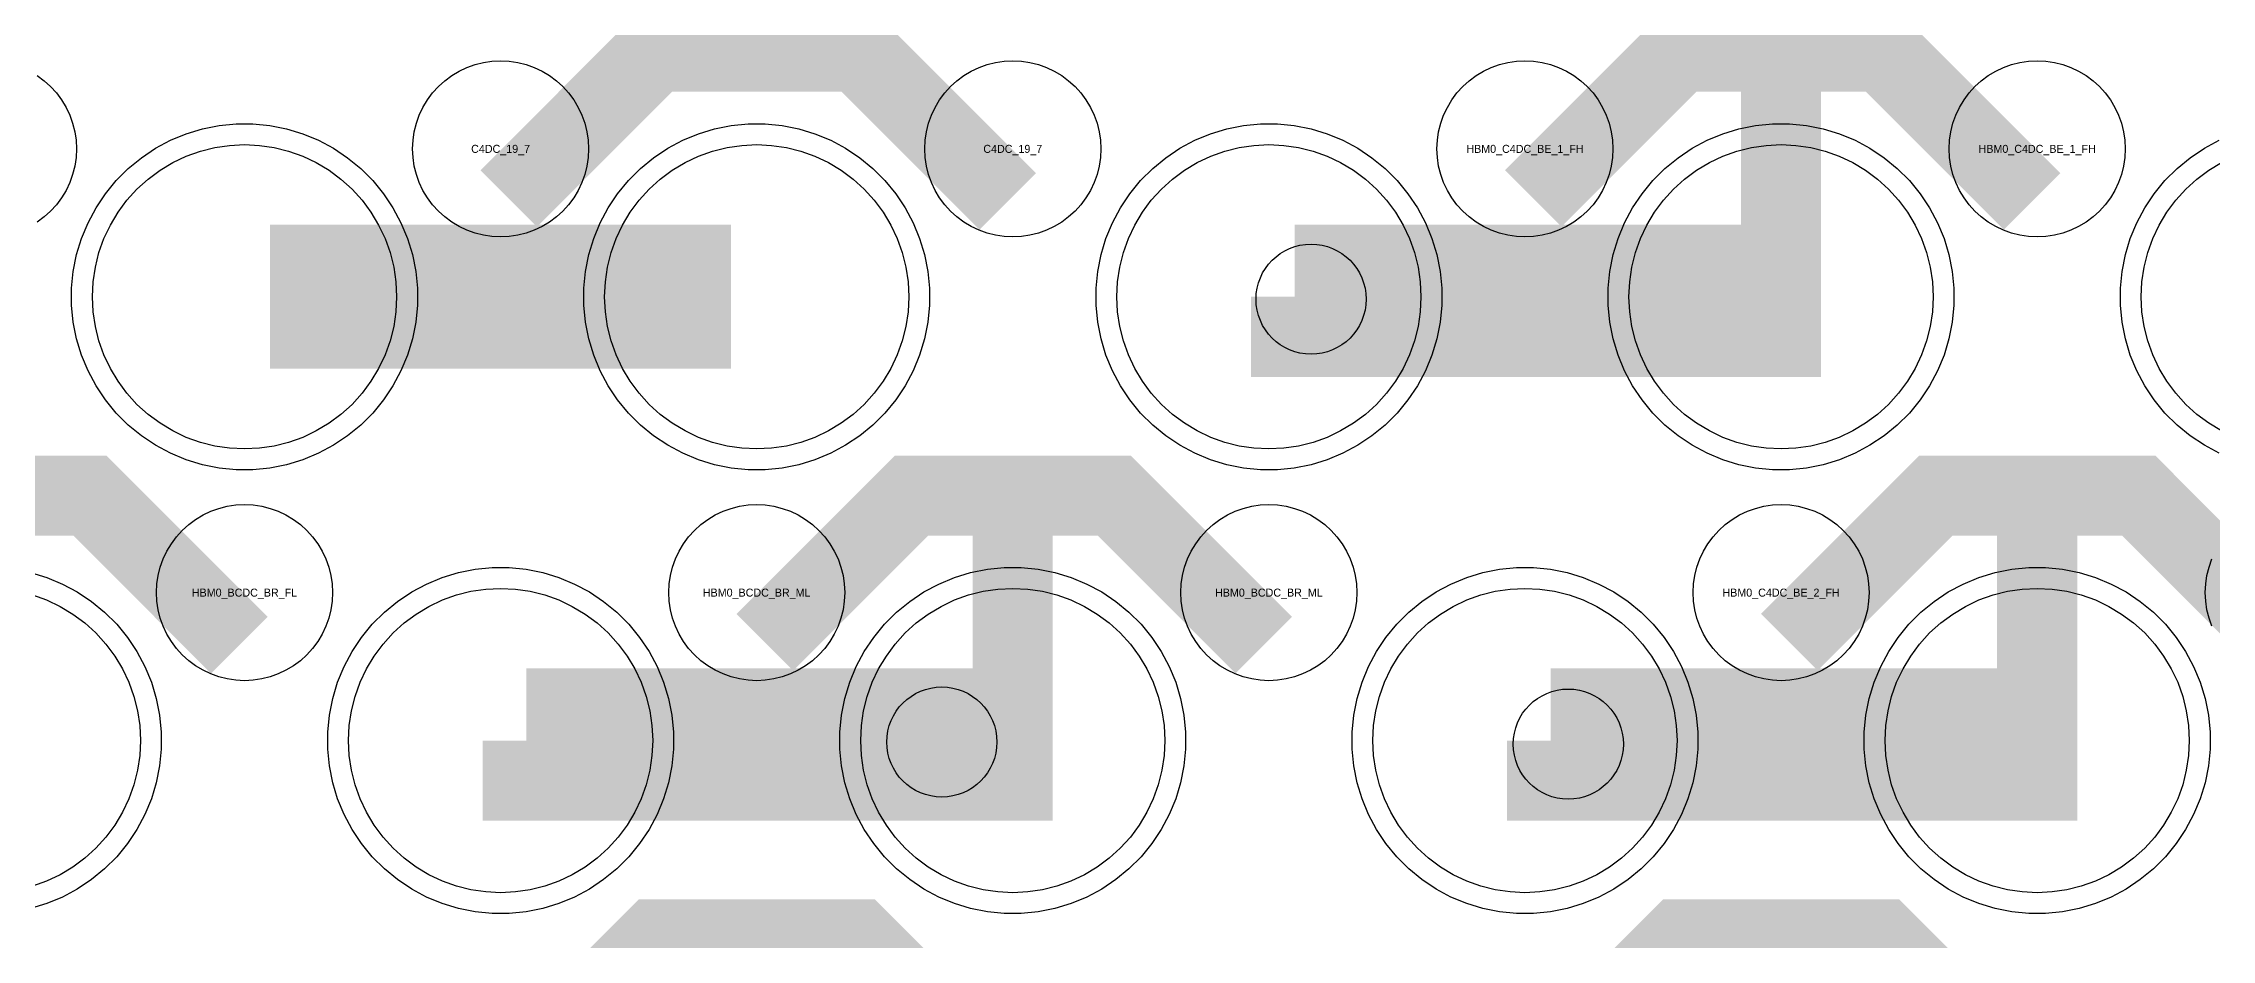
# Model space of a CAD drawing. Extents: x -11880 to 11880, y -14992 to 14992.
# Drawn here: x -9903 to -9226, y -12408 to -12128 of the extents above; entities that cross this region are included whole.
import ezdxf
from ezdxf.enums import TextEntityAlignment as Align

# ---------------------------------------------------------------- set-up
doc = ezdxf.new("R2010")
doc.units = 0
doc.header["$MEASUREMENT"] = 0
for name, color, linetype in [('GDS_775_DT_237', 138, 'CONTINUOUS'), ('RDL1_FS', 34, 'CONTINUOUS'), ('RDL_BS', 160, 'CONTINUOUS')]:
    doc.layers.add(name, color=color, linetype=linetype)

msp = doc.modelspace()

# ---------------------------------------------------------------- linework, layer by layer
at = {"layer": 'RDL1_FS'}
for points in [[(-9840, -12254.354), (-9844.657, -12254.125), (-9849.268, -12253.441), (-9853.791, -12252.309), (-9858.181, -12250.737), (-9862.395, -12248.745), (-9866.395, -12246.347), (-9870.14, -12243.569), (-9873.594, -12240.439), (-9876.724, -12236.985), (-9879.502, -12233.24), (-9881.9, -12229.24), (-9883.892, -12225.026), (-9885.464, -12220.636), (-9886.596, -12216.113), (-9887.28, -12211.502), (-9887.509, -12206.845), (-9887.28, -12202.188), (-9886.596, -12197.577), (-9885.464, -12193.054), (-9883.892, -12188.664), (-9881.9, -12184.45), (-9879.502, -12180.45), (-9876.724, -12176.705), (-9873.594, -12173.251), (-9870.14, -12170.121), (-9866.395, -12167.343), (-9862.395, -12164.945), (-9858.181, -12162.953), (-9853.791, -12161.381), (-9849.268, -12160.249), (-9844.657, -12159.565), (-9840, -12159.336), (-9835.343, -12159.565), (-9830.732, -12160.249), (-9826.209, -12161.381), (-9821.819, -12162.953), (-9817.605, -12164.945), (-9813.605, -12167.343), (-9809.86, -12170.121), (-9806.406, -12173.251), (-9803.276, -12176.705), (-9800.498, -12180.45), (-9798.1, -12184.45), (-9796.108, -12188.664), (-9794.536, -12193.054), (-9793.404, -12197.577), (-9792.72, -12202.188), (-9792.491, -12206.845), (-9792.72, -12211.502), (-9793.404, -12216.113), (-9794.536, -12220.636), (-9796.108, -12225.026), (-9798.1, -12229.24), (-9800.498, -12233.24), (-9803.276, -12236.985), (-9806.406, -12240.439), (-9809.86, -12243.569), (-9813.605, -12246.347), (-9817.605, -12248.745), (-9821.819, -12250.737), (-9826.209, -12252.309), (-9830.732, -12253.441), (-9835.343, -12254.125)], [(-9680, -12254.354), (-9684.657, -12254.125), (-9689.268, -12253.441), (-9693.791, -12252.309), (-9698.181, -12250.737), (-9702.395, -12248.745), (-9706.395, -12246.347), (-9710.14, -12243.569), (-9713.594, -12240.439), (-9716.724, -12236.985), (-9719.502, -12233.24), (-9721.9, -12229.24), (-9723.892, -12225.026), (-9725.464, -12220.636), (-9726.596, -12216.113), (-9727.28, -12211.502), (-9727.509, -12206.845), (-9727.28, -12202.188), (-9726.596, -12197.577), (-9725.464, -12193.054), (-9723.892, -12188.664), (-9721.9, -12184.45), (-9719.502, -12180.45), (-9716.724, -12176.705), (-9713.594, -12173.251), (-9710.14, -12170.121), (-9706.395, -12167.343), (-9702.395, -12164.945), (-9698.181, -12162.953), (-9693.791, -12161.381), (-9689.268, -12160.249), (-9684.657, -12159.565), (-9680, -12159.336), (-9675.343, -12159.565), (-9670.732, -12160.249), (-9666.209, -12161.381), (-9661.819, -12162.953), (-9657.605, -12164.945), (-9653.605, -12167.343), (-9649.86, -12170.121), (-9646.406, -12173.251), (-9643.276, -12176.705), (-9640.498, -12180.45), (-9638.1, -12184.45), (-9636.108, -12188.664), (-9634.536, -12193.054), (-9633.404, -12197.577), (-9632.72, -12202.188), (-9632.491, -12206.845), (-9632.72, -12211.502), (-9633.404, -12216.113), (-9634.536, -12220.636), (-9636.108, -12225.026), (-9638.1, -12229.24), (-9640.498, -12233.24), (-9643.276, -12236.985), (-9646.406, -12240.439), (-9649.86, -12243.569), (-9653.605, -12246.347), (-9657.605, -12248.745), (-9661.819, -12250.737), (-9666.209, -12252.309), (-9670.732, -12253.441), (-9675.343, -12254.125)], [(-9520, -12254.354), (-9524.657, -12254.125), (-9529.268, -12253.441), (-9533.791, -12252.309), (-9538.181, -12250.737), (-9542.395, -12248.745), (-9546.395, -12246.347), (-9550.14, -12243.569), (-9553.594, -12240.439), (-9556.724, -12236.985), (-9559.502, -12233.24), (-9561.9, -12229.24), (-9563.892, -12225.026), (-9565.464, -12220.636), (-9566.596, -12216.113), (-9567.28, -12211.502), (-9567.509, -12206.845), (-9567.28, -12202.188), (-9566.596, -12197.577), (-9565.464, -12193.054), (-9563.892, -12188.664), (-9561.9, -12184.45), (-9559.502, -12180.45), (-9556.724, -12176.705), (-9553.594, -12173.251), (-9550.14, -12170.121), (-9546.395, -12167.343), (-9542.395, -12164.945), (-9538.181, -12162.953), (-9533.791, -12161.381), (-9529.268, -12160.249), (-9524.657, -12159.565), (-9520, -12159.336), (-9515.343, -12159.565), (-9510.732, -12160.249), (-9506.209, -12161.381), (-9501.819, -12162.953), (-9497.605, -12164.945), (-9493.605, -12167.343), (-9489.86, -12170.121), (-9486.406, -12173.251), (-9483.276, -12176.705), (-9480.498, -12180.45), (-9478.1, -12184.45), (-9476.108, -12188.664), (-9474.536, -12193.054), (-9473.404, -12197.577), (-9472.72, -12202.188), (-9472.491, -12206.845), (-9472.72, -12211.502), (-9473.404, -12216.113), (-9474.536, -12220.636), (-9476.108, -12225.026), (-9478.1, -12229.24), (-9480.498, -12233.24), (-9483.276, -12236.985), (-9486.406, -12240.439), (-9489.86, -12243.569), (-9493.605, -12246.347), (-9497.605, -12248.745), (-9501.819, -12250.737), (-9506.209, -12252.309), (-9510.732, -12253.441), (-9515.343, -12254.125)], [(-9360, -12254.354), (-9364.657, -12254.125), (-9369.268, -12253.441), (-9373.791, -12252.309), (-9378.181, -12250.737), (-9382.395, -12248.745), (-9386.395, -12246.347), (-9390.14, -12243.569), (-9393.594, -12240.439), (-9396.724, -12236.985), (-9399.502, -12233.24), (-9401.9, -12229.24), (-9403.892, -12225.026), (-9405.464, -12220.636), (-9406.596, -12216.113), (-9407.28, -12211.502), (-9407.509, -12206.845), (-9407.28, -12202.188), (-9406.596, -12197.577), (-9405.464, -12193.054), (-9403.892, -12188.664), (-9401.9, -12184.45), (-9399.502, -12180.45), (-9396.724, -12176.705), (-9393.594, -12173.251), (-9390.14, -12170.121), (-9386.395, -12167.343), (-9382.395, -12164.945), (-9378.181, -12162.953), (-9373.791, -12161.381), (-9369.268, -12160.249), (-9364.657, -12159.565), (-9360, -12159.336), (-9355.343, -12159.565), (-9350.732, -12160.249), (-9346.209, -12161.381), (-9341.819, -12162.953), (-9337.605, -12164.945), (-9333.605, -12167.343), (-9329.86, -12170.121), (-9326.406, -12173.251), (-9323.276, -12176.705), (-9320.498, -12180.45), (-9318.1, -12184.45), (-9316.108, -12188.664), (-9314.536, -12193.054), (-9313.404, -12197.577), (-9312.72, -12202.188), (-9312.491, -12206.845), (-9312.72, -12211.502), (-9313.404, -12216.113), (-9314.536, -12220.636), (-9316.108, -12225.026), (-9318.1, -12229.24), (-9320.498, -12233.24), (-9323.276, -12236.985), (-9326.406, -12240.439), (-9329.86, -12243.569), (-9333.605, -12246.347), (-9337.605, -12248.745), (-9341.819, -12250.737), (-9346.209, -12252.309), (-9350.732, -12253.441), (-9355.343, -12254.125)], [(-9760, -12392.919), (-9764.657, -12392.69), (-9769.268, -12392.006), (-9773.791, -12390.874), (-9778.181, -12389.302), (-9782.395, -12387.31), (-9786.395, -12384.912), (-9790.14, -12382.134), (-9793.594, -12379.004), (-9796.724, -12375.55), (-9799.502, -12371.805), (-9801.9, -12367.805), (-9803.892, -12363.591), (-9805.464, -12359.201), (-9806.596, -12354.678), (-9807.28, -12350.067), (-9807.509, -12345.41), (-9807.28, -12340.753), (-9806.596, -12336.142), (-9805.464, -12331.619), (-9803.892, -12327.229), (-9801.9, -12323.015), (-9799.502, -12319.015), (-9796.724, -12315.27), (-9793.594, -12311.816), (-9790.14, -12308.686), (-9786.395, -12305.908), (-9782.395, -12303.51), (-9778.181, -12301.518), (-9773.791, -12299.946), (-9769.268, -12298.814), (-9764.657, -12298.13), (-9760, -12297.901), (-9755.343, -12298.13), (-9750.732, -12298.814), (-9746.209, -12299.946), (-9741.819, -12301.518), (-9737.605, -12303.51), (-9733.605, -12305.908), (-9729.86, -12308.686), (-9726.406, -12311.816), (-9723.276, -12315.27), (-9720.498, -12319.015), (-9718.1, -12323.015), (-9716.108, -12327.229), (-9714.536, -12331.619), (-9713.404, -12336.142), (-9712.72, -12340.753), (-9712.491, -12345.41), (-9712.72, -12350.067), (-9713.404, -12354.678), (-9714.536, -12359.201), (-9716.108, -12363.591), (-9718.1, -12367.805), (-9720.498, -12371.805), (-9723.276, -12375.55), (-9726.406, -12379.004), (-9729.86, -12382.134), (-9733.605, -12384.912), (-9737.605, -12387.31), (-9741.819, -12389.302), (-9746.209, -12390.874), (-9750.732, -12392.006), (-9755.343, -12392.69)], [(-9600, -12392.919), (-9604.657, -12392.69), (-9609.268, -12392.006), (-9613.791, -12390.874), (-9618.181, -12389.302), (-9622.395, -12387.31), (-9626.395, -12384.912), (-9630.14, -12382.134), (-9633.594, -12379.004), (-9636.724, -12375.55), (-9639.502, -12371.805), (-9641.9, -12367.805), (-9643.892, -12363.591), (-9645.464, -12359.201), (-9646.596, -12354.678), (-9647.28, -12350.067), (-9647.509, -12345.41), (-9647.28, -12340.753), (-9646.596, -12336.142), (-9645.464, -12331.619), (-9643.892, -12327.229), (-9641.9, -12323.015), (-9639.502, -12319.015), (-9636.724, -12315.27), (-9633.594, -12311.816), (-9630.14, -12308.686), (-9626.395, -12305.908), (-9622.395, -12303.51), (-9618.181, -12301.518), (-9613.791, -12299.946), (-9609.268, -12298.814), (-9604.657, -12298.13), (-9600, -12297.901), (-9595.343, -12298.13), (-9590.732, -12298.814), (-9586.209, -12299.946), (-9581.819, -12301.518), (-9577.605, -12303.51), (-9573.605, -12305.908), (-9569.86, -12308.686), (-9566.406, -12311.816), (-9563.276, -12315.27), (-9560.498, -12319.015), (-9558.1, -12323.015), (-9556.108, -12327.229), (-9554.536, -12331.619), (-9553.404, -12336.142), (-9552.72, -12340.753), (-9552.491, -12345.41), (-9552.72, -12350.067), (-9553.404, -12354.678), (-9554.536, -12359.201), (-9556.108, -12363.591), (-9558.1, -12367.805), (-9560.498, -12371.805), (-9563.276, -12375.55), (-9566.406, -12379.004), (-9569.86, -12382.134), (-9573.605, -12384.912), (-9577.605, -12387.31), (-9581.819, -12389.302), (-9586.209, -12390.874), (-9590.732, -12392.006), (-9595.343, -12392.69)], [(-9440, -12392.919), (-9444.657, -12392.69), (-9449.268, -12392.006), (-9453.791, -12390.874), (-9458.181, -12389.302), (-9462.395, -12387.31), (-9466.395, -12384.912), (-9470.14, -12382.134), (-9473.594, -12379.004), (-9476.724, -12375.55), (-9479.502, -12371.805), (-9481.9, -12367.805), (-9483.892, -12363.591), (-9485.464, -12359.201), (-9486.596, -12354.678), (-9487.28, -12350.067), (-9487.509, -12345.41), (-9487.28, -12340.753), (-9486.596, -12336.142), (-9485.464, -12331.619), (-9483.892, -12327.229), (-9481.9, -12323.015), (-9479.502, -12319.015), (-9476.724, -12315.27), (-9473.594, -12311.816), (-9470.14, -12308.686), (-9466.395, -12305.908), (-9462.395, -12303.51), (-9458.181, -12301.518), (-9453.791, -12299.946), (-9449.268, -12298.814), (-9444.657, -12298.13), (-9440, -12297.901), (-9435.343, -12298.13), (-9430.732, -12298.814), (-9426.209, -12299.946), (-9421.819, -12301.518), (-9417.605, -12303.51), (-9413.605, -12305.908), (-9409.86, -12308.686), (-9406.406, -12311.816), (-9403.276, -12315.27), (-9400.498, -12319.015), (-9398.1, -12323.015), (-9396.108, -12327.229), (-9394.536, -12331.619), (-9393.404, -12336.142), (-9392.72, -12340.753), (-9392.491, -12345.41), (-9392.72, -12350.067), (-9393.404, -12354.678), (-9394.536, -12359.201), (-9396.108, -12363.591), (-9398.1, -12367.805), (-9400.498, -12371.805), (-9403.276, -12375.55), (-9406.406, -12379.004), (-9409.86, -12382.134), (-9413.605, -12384.912), (-9417.605, -12387.31), (-9421.819, -12389.302), (-9426.209, -12390.874), (-9430.732, -12392.006), (-9435.343, -12392.69)], [(-9280, -12392.919), (-9284.657, -12392.69), (-9289.268, -12392.006), (-9293.791, -12390.874), (-9298.181, -12389.302), (-9302.395, -12387.31), (-9306.395, -12384.912), (-9310.14, -12382.134), (-9313.594, -12379.004), (-9316.724, -12375.55), (-9319.502, -12371.805), (-9321.9, -12367.805), (-9323.892, -12363.591), (-9325.464, -12359.201), (-9326.596, -12354.678), (-9327.28, -12350.067), (-9327.509, -12345.41), (-9327.28, -12340.753), (-9326.596, -12336.142), (-9325.464, -12331.619), (-9323.892, -12327.229), (-9321.9, -12323.015), (-9319.502, -12319.015), (-9316.724, -12315.27), (-9313.594, -12311.816), (-9310.14, -12308.686), (-9306.395, -12305.908), (-9302.395, -12303.51), (-9298.181, -12301.518), (-9293.791, -12299.946), (-9289.268, -12298.814), (-9284.657, -12298.13), (-9280, -12297.901), (-9275.343, -12298.13), (-9270.732, -12298.814), (-9266.209, -12299.946), (-9261.819, -12301.518), (-9257.605, -12303.51), (-9253.605, -12305.908), (-9249.86, -12308.686), (-9246.406, -12311.816), (-9243.276, -12315.27), (-9240.498, -12319.015), (-9238.1, -12323.015), (-9236.108, -12327.229), (-9234.536, -12331.619), (-9233.404, -12336.142), (-9232.72, -12340.753), (-9232.491, -12345.41), (-9232.72, -12350.067), (-9233.404, -12354.678), (-9234.536, -12359.201), (-9236.108, -12363.591), (-9238.1, -12367.805), (-9240.498, -12371.805), (-9243.276, -12375.55), (-9246.406, -12379.004), (-9249.86, -12382.134), (-9253.605, -12384.912), (-9257.605, -12387.31), (-9261.819, -12389.302), (-9266.209, -12390.874), (-9270.732, -12392.006), (-9275.343, -12392.69)]]:
    msp.add_lwpolyline(points, close=True, dxfattribs=at)
at = {"layer": 'RDL1_FS', "color": 240, "true_color": 0xed1f24}
msp.add_lwpolyline([(-9222.395, -12248.745), (-9226.395, -12246.347), (-9230.14, -12243.569), (-9233.594, -12240.439), (-9236.724, -12236.985), (-9239.502, -12233.24), (-9241.9, -12229.24), (-9243.892, -12225.026), (-9245.464, -12220.636), (-9246.596, -12216.113), (-9247.28, -12211.502), (-9247.509, -12206.845), (-9247.28, -12202.188), (-9246.596, -12197.577), (-9245.464, -12193.054), (-9243.892, -12188.664), (-9241.9, -12184.45), (-9239.502, -12180.45), (-9236.724, -12176.705), (-9233.594, -12173.251), (-9230.14, -12170.121), (-9226.395, -12167.343), (-9222.395, -12164.945)], dxfattribs=at)
at = {"layer": 'RDL1_FS'}
for points in [[(-9831.998, -12206.845, 45, 45, 0), (-9759.998, -12206.845, 45, 45, 0)], [(-9759.998, -12206.845, 45, 45, 0), (-9687.998, -12206.845, 45, 45, 0)], [(-9511.998, -12206.845, 45, 45, 0), (-9439.998, -12206.845, 45, 45, 0)], [(-9439.998, -12206.845, 45, 45, 0), (-9367.998, -12206.845, 45, 45, 0)], [(-9751.998, -12345.41, 45, 45, 0), (-9679.998, -12345.41, 45, 45, 0)], [(-9679.998, -12345.41, 45, 45, 0), (-9607.998, -12345.41, 45, 45, 0)], [(-9431.998, -12345.41, 45, 45, 0), (-9359.998, -12345.41, 45, 45, 0)], [(-9359.998, -12345.41, 45, 45, 0), (-9287.998, -12345.41, 45, 45, 0)]]:
    msp.add_lwpolyline(points, format="xyseb", dxfattribs=at)
msp.add_lwpolyline([(-9906.209, -12299.946), (-9901.819, -12301.518), (-9897.605, -12303.51), (-9893.605, -12305.908), (-9889.86, -12308.686), (-9886.406, -12311.816), (-9883.276, -12315.27), (-9880.498, -12319.015), (-9878.1, -12323.015), (-9876.108, -12327.229), (-9874.536, -12331.619), (-9873.404, -12336.142), (-9872.72, -12340.753), (-9872.491, -12345.41), (-9872.72, -12350.067), (-9873.404, -12354.678), (-9874.536, -12359.201), (-9876.108, -12363.591), (-9878.1, -12367.805), (-9880.498, -12371.805), (-9883.276, -12375.55), (-9886.406, -12379.004), (-9889.86, -12382.134), (-9893.605, -12384.912), (-9897.605, -12387.31), (-9901.819, -12389.302), (-9906.209, -12390.874)], dxfattribs=at)
for centre in [(-9506.821, -12207.601), (-9622.179, -12345.876), (-9426.475, -12346.525)]:
    msp.add_circle(centre, 17.2, dxfattribs=at)
at = {"layer": 'RDL_BS'}
for points in [[(-9360, -12231.845, 25, 25, 0), (-9360, -12117.844, 25, 25, 0)], [(-9757.438, -12176.159, 25, 25, 0), (-9711.623, -12130.344, 25, 25, 0), (-9678.07, -12130.344, 25, 25, 0)], [(-9601.599, -12177.058, 25, 25, 0), (-9648.313, -12130.344, 25, 25, 0), (-9678.071, -12130.344, 25, 25, 0)], [(-9437.438, -12176.159, 25, 25, 0), (-9391.623, -12130.344, 25, 25, 0), (-9358.07, -12130.344, 25, 25, 0)], [(-9281.599, -12177.058, 25, 25, 0), (-9328.313, -12130.344, 25, 25, 0), (-9358.071, -12130.344, 25, 25, 0)], [(-9525.603, -12219.345, 25, 25, 0), (-9347.5, -12219.345, 25, 25, 0)], [(-9600, -12370.41, 25, 25, 0), (-9600, -12256.409, 25, 25, 0)], [(-9280, -12370.41, 25, 25, 0), (-9280, -12256.409, 25, 25, 0)], [(-9841.599, -12315.623, 25, 25, 0), (-9888.313, -12268.909, 25, 25, 0), (-9918.071, -12268.909, 25, 25, 0)], [(-9677.438, -12314.724, 25, 25, 0), (-9631.623, -12268.909, 25, 25, 0), (-9598.07, -12268.909, 25, 25, 0)], [(-9521.599, -12315.623, 25, 25, 0), (-9568.313, -12268.909, 25, 25, 0), (-9598.071, -12268.909, 25, 25, 0)], [(-9357.438, -12314.724, 25, 25, 0), (-9311.623, -12268.909, 25, 25, 0), (-9278.07, -12268.909, 25, 25, 0)], [(-9201.599, -12315.623, 25, 25, 0), (-9248.313, -12268.909, 25, 25, 0), (-9278.071, -12268.909, 25, 25, 0)], [(-10085.603, -12357.91, 25, 25, 0), (-9907.5, -12357.91, 25, 25, 0)], [(-9765.603, -12357.91, 25, 25, 0), (-9587.5, -12357.91, 25, 25, 0)], [(-9445.603, -12357.91, 25, 25, 0), (-9267.5, -12357.91, 25, 25, 0)], [(-9757.438, -12453.289, 25, 25, 0), (-9711.623, -12407.474, 25, 25, 0), (-9678.07, -12407.474, 25, 25, 0)], [(-9601.599, -12454.188, 25, 25, 0), (-9648.313, -12407.474, 25, 25, 0), (-9678.071, -12407.474, 25, 25, 0)], [(-9437.438, -12453.289, 25, 25, 0), (-9391.623, -12407.474, 25, 25, 0), (-9358.07, -12407.474, 25, 25, 0)], [(-9281.599, -12454.188, 25, 25, 0), (-9328.313, -12407.474, 25, 25, 0), (-9358.071, -12407.474, 25, 25, 0)]]:
    msp.add_lwpolyline(points, format="xyseb", dxfattribs=at)
for points in [[(-9904.72, -12137.8), (-9902.557, -12139.403), (-9900.558, -12141.215), (-9898.746, -12143.214), (-9897.143, -12145.377), (-9895.75, -12147.701), (-9894.598, -12150.138), (-9893.691, -12152.673), (-9893.034, -12155.292), (-9892.638, -12157.964), (-9892.506, -12160.657), (-9892.638, -12163.35), (-9893.034, -12166.022), (-9893.691, -12168.641), (-9894.598, -12171.176), (-9895.75, -12173.613), (-9897.143, -12175.937), (-9898.746, -12178.1), (-9900.558, -12180.099), (-9902.557, -12181.911), (-9904.72, -12183.514)], [(-9906.835, -12292.973), (-9901.795, -12294.504), (-9896.885, -12296.535), (-9892.223, -12299.027), (-9887.809, -12301.974), (-9883.708, -12305.336), (-9879.926, -12309.118), (-9876.564, -12313.219), (-9873.617, -12317.633), (-9871.125, -12322.295), (-9869.094, -12327.205), (-9867.563, -12332.245), (-9866.517, -12337.472), (-9866, -12342.766), (-9866, -12348.054), (-9866.517, -12353.348), (-9867.563, -12358.575), (-9869.094, -12363.615), (-9871.125, -12368.525), (-9873.617, -12373.187), (-9876.564, -12377.601), (-9879.926, -12381.702), (-9883.708, -12385.484), (-9887.809, -12388.846), (-9892.223, -12391.793), (-9896.885, -12394.285), (-9901.795, -12396.316), (-9906.835, -12397.847)], [(-9225.402, -12309.741), (-9226.309, -12307.206), (-9226.966, -12304.587), (-9227.362, -12301.915), (-9227.494, -12299.222), (-9227.362, -12296.529), (-9226.966, -12293.857), (-9226.309, -12291.238), (-9225.402, -12288.703)]]:
    msp.add_lwpolyline(points, dxfattribs=at)
for points in [[(-9760, -12188.151), (-9762.693, -12188.019), (-9765.365, -12187.623), (-9767.984, -12186.966), (-9770.519, -12186.059), (-9772.956, -12184.907), (-9775.28, -12183.514), (-9777.443, -12181.911), (-9779.442, -12180.099), (-9781.254, -12178.1), (-9782.857, -12175.937), (-9784.25, -12173.613), (-9785.402, -12171.176), (-9786.309, -12168.641), (-9786.966, -12166.022), (-9787.362, -12163.35), (-9787.494, -12160.657), (-9787.362, -12157.964), (-9786.966, -12155.292), (-9786.309, -12152.673), (-9785.402, -12150.138), (-9784.25, -12147.701), (-9782.857, -12145.377), (-9781.254, -12143.214), (-9779.442, -12141.215), (-9777.443, -12139.403), (-9775.28, -12137.8), (-9772.956, -12136.407), (-9770.519, -12135.255), (-9767.984, -12134.348), (-9765.365, -12133.691), (-9762.693, -12133.295), (-9760, -12133.163), (-9757.307, -12133.295), (-9754.635, -12133.691), (-9752.016, -12134.348), (-9749.481, -12135.255), (-9747.044, -12136.407), (-9744.72, -12137.8), (-9742.557, -12139.403), (-9740.558, -12141.215), (-9738.746, -12143.214), (-9737.143, -12145.377), (-9735.75, -12147.701), (-9734.598, -12150.138), (-9733.691, -12152.673), (-9733.034, -12155.292), (-9732.638, -12157.964), (-9732.506, -12160.657), (-9732.638, -12163.35), (-9733.034, -12166.022), (-9733.691, -12168.641), (-9734.598, -12171.176), (-9735.75, -12173.613), (-9737.143, -12175.937), (-9738.746, -12178.1), (-9740.558, -12180.099), (-9742.557, -12181.911), (-9744.72, -12183.514), (-9747.044, -12184.907), (-9749.481, -12186.059), (-9752.016, -12186.966), (-9754.635, -12187.623), (-9757.307, -12188.019)], [(-9600, -12188.151), (-9602.693, -12188.019), (-9605.365, -12187.623), (-9607.984, -12186.966), (-9610.519, -12186.059), (-9612.956, -12184.907), (-9615.28, -12183.514), (-9617.443, -12181.911), (-9619.442, -12180.099), (-9621.254, -12178.1), (-9622.857, -12175.937), (-9624.25, -12173.613), (-9625.402, -12171.176), (-9626.309, -12168.641), (-9626.966, -12166.022), (-9627.362, -12163.35), (-9627.494, -12160.657), (-9627.362, -12157.964), (-9626.966, -12155.292), (-9626.309, -12152.673), (-9625.402, -12150.138), (-9624.25, -12147.701), (-9622.857, -12145.377), (-9621.254, -12143.214), (-9619.442, -12141.215), (-9617.443, -12139.403), (-9615.28, -12137.8), (-9612.956, -12136.407), (-9610.519, -12135.255), (-9607.984, -12134.348), (-9605.365, -12133.691), (-9602.693, -12133.295), (-9600, -12133.163), (-9597.307, -12133.295), (-9594.635, -12133.691), (-9592.016, -12134.348), (-9589.481, -12135.255), (-9587.044, -12136.407), (-9584.72, -12137.8), (-9582.557, -12139.403), (-9580.558, -12141.215), (-9578.746, -12143.214), (-9577.143, -12145.377), (-9575.75, -12147.701), (-9574.598, -12150.138), (-9573.691, -12152.673), (-9573.034, -12155.292), (-9572.638, -12157.964), (-9572.506, -12160.657), (-9572.638, -12163.35), (-9573.034, -12166.022), (-9573.691, -12168.641), (-9574.598, -12171.176), (-9575.75, -12173.613), (-9577.143, -12175.937), (-9578.746, -12178.1), (-9580.558, -12180.099), (-9582.557, -12181.911), (-9584.72, -12183.514), (-9587.044, -12184.907), (-9589.481, -12186.059), (-9592.016, -12186.966), (-9594.635, -12187.623), (-9597.307, -12188.019)], [(-9440, -12188.151), (-9442.693, -12188.019), (-9445.365, -12187.623), (-9447.984, -12186.966), (-9450.519, -12186.059), (-9452.956, -12184.907), (-9455.28, -12183.514), (-9457.443, -12181.911), (-9459.442, -12180.099), (-9461.254, -12178.1), (-9462.857, -12175.937), (-9464.25, -12173.613), (-9465.402, -12171.176), (-9466.309, -12168.641), (-9466.966, -12166.022), (-9467.362, -12163.35), (-9467.494, -12160.657), (-9467.362, -12157.964), (-9466.966, -12155.292), (-9466.309, -12152.673), (-9465.402, -12150.138), (-9464.25, -12147.701), (-9462.857, -12145.377), (-9461.254, -12143.214), (-9459.442, -12141.215), (-9457.443, -12139.403), (-9455.28, -12137.8), (-9452.956, -12136.407), (-9450.519, -12135.255), (-9447.984, -12134.348), (-9445.365, -12133.691), (-9442.693, -12133.295), (-9440, -12133.163), (-9437.307, -12133.295), (-9434.635, -12133.691), (-9432.016, -12134.348), (-9429.481, -12135.255), (-9427.044, -12136.407), (-9424.72, -12137.8), (-9422.557, -12139.403), (-9420.558, -12141.215), (-9418.746, -12143.214), (-9417.143, -12145.377), (-9415.75, -12147.701), (-9414.598, -12150.138), (-9413.691, -12152.673), (-9413.034, -12155.292), (-9412.638, -12157.964), (-9412.506, -12160.657), (-9412.638, -12163.35), (-9413.034, -12166.022), (-9413.691, -12168.641), (-9414.598, -12171.176), (-9415.75, -12173.613), (-9417.143, -12175.937), (-9418.746, -12178.1), (-9420.558, -12180.099), (-9422.557, -12181.911), (-9424.72, -12183.514), (-9427.044, -12184.907), (-9429.481, -12186.059), (-9432.016, -12186.966), (-9434.635, -12187.623), (-9437.307, -12188.019)], [(-9280, -12188.151), (-9282.693, -12188.019), (-9285.365, -12187.623), (-9287.984, -12186.966), (-9290.519, -12186.059), (-9292.956, -12184.907), (-9295.28, -12183.514), (-9297.443, -12181.911), (-9299.442, -12180.099), (-9301.254, -12178.1), (-9302.857, -12175.937), (-9304.25, -12173.613), (-9305.402, -12171.176), (-9306.309, -12168.641), (-9306.966, -12166.022), (-9307.362, -12163.35), (-9307.494, -12160.657), (-9307.362, -12157.964), (-9306.966, -12155.292), (-9306.309, -12152.673), (-9305.402, -12150.138), (-9304.25, -12147.701), (-9302.857, -12145.377), (-9301.254, -12143.214), (-9299.442, -12141.215), (-9297.443, -12139.403), (-9295.28, -12137.8), (-9292.956, -12136.407), (-9290.519, -12135.255), (-9287.984, -12134.348), (-9285.365, -12133.691), (-9282.693, -12133.295), (-9280, -12133.163), (-9277.307, -12133.295), (-9274.635, -12133.691), (-9272.016, -12134.348), (-9269.481, -12135.255), (-9267.044, -12136.407), (-9264.72, -12137.8), (-9262.557, -12139.403), (-9260.558, -12141.215), (-9258.746, -12143.214), (-9257.143, -12145.377), (-9255.75, -12147.701), (-9254.598, -12150.138), (-9253.691, -12152.673), (-9253.034, -12155.292), (-9252.638, -12157.964), (-9252.506, -12160.657), (-9252.638, -12163.35), (-9253.034, -12166.022), (-9253.691, -12168.641), (-9254.598, -12171.176), (-9255.75, -12173.613), (-9257.143, -12175.937), (-9258.746, -12178.1), (-9260.558, -12180.099), (-9262.557, -12181.911), (-9264.72, -12183.514), (-9267.044, -12184.907), (-9269.481, -12186.059), (-9272.016, -12186.966), (-9274.635, -12187.623), (-9277.307, -12188.019)], [(-9842.644, -12260.845), (-9847.938, -12260.328), (-9853.165, -12259.282), (-9858.205, -12257.751), (-9863.115, -12255.72), (-9867.777, -12253.228), (-9872.191, -12250.281), (-9876.292, -12246.919), (-9880.074, -12243.137), (-9883.436, -12239.036), (-9886.383, -12234.622), (-9888.875, -12229.96), (-9890.906, -12225.05), (-9892.437, -12220.01), (-9893.483, -12214.783), (-9894, -12209.489), (-9894, -12204.201), (-9893.483, -12198.907), (-9892.437, -12193.68), (-9890.906, -12188.64), (-9888.875, -12183.73), (-9886.383, -12179.068), (-9883.436, -12174.654), (-9880.074, -12170.553), (-9876.292, -12166.771), (-9872.191, -12163.409), (-9867.777, -12160.462), (-9863.115, -12157.97), (-9858.205, -12155.939), (-9853.165, -12154.408), (-9847.938, -12153.362), (-9842.644, -12152.845), (-9837.356, -12152.845), (-9832.062, -12153.362), (-9826.835, -12154.408), (-9821.795, -12155.939), (-9816.885, -12157.97), (-9812.223, -12160.462), (-9807.809, -12163.409), (-9803.708, -12166.771), (-9799.926, -12170.553), (-9796.564, -12174.654), (-9793.617, -12179.068), (-9791.125, -12183.73), (-9789.094, -12188.64), (-9787.563, -12193.68), (-9786.517, -12198.907), (-9786, -12204.201), (-9786, -12209.489), (-9786.517, -12214.783), (-9787.563, -12220.01), (-9789.094, -12225.05), (-9791.125, -12229.96), (-9793.617, -12234.622), (-9796.564, -12239.036), (-9799.926, -12243.137), (-9803.708, -12246.919), (-9807.809, -12250.281), (-9812.223, -12253.228), (-9816.885, -12255.72), (-9821.795, -12257.751), (-9826.835, -12259.282), (-9832.062, -12260.328), (-9837.356, -12260.845)], [(-9682.644, -12260.845), (-9687.938, -12260.328), (-9693.165, -12259.282), (-9698.205, -12257.751), (-9703.115, -12255.72), (-9707.777, -12253.228), (-9712.191, -12250.281), (-9716.292, -12246.919), (-9720.074, -12243.137), (-9723.436, -12239.036), (-9726.383, -12234.622), (-9728.875, -12229.96), (-9730.906, -12225.05), (-9732.437, -12220.01), (-9733.483, -12214.783), (-9734, -12209.489), (-9734, -12204.201), (-9733.483, -12198.907), (-9732.437, -12193.68), (-9730.906, -12188.64), (-9728.875, -12183.73), (-9726.383, -12179.068), (-9723.436, -12174.654), (-9720.074, -12170.553), (-9716.292, -12166.771), (-9712.191, -12163.409), (-9707.777, -12160.462), (-9703.115, -12157.97), (-9698.205, -12155.939), (-9693.165, -12154.408), (-9687.938, -12153.362), (-9682.644, -12152.845), (-9677.356, -12152.845), (-9672.062, -12153.362), (-9666.835, -12154.408), (-9661.795, -12155.939), (-9656.885, -12157.97), (-9652.223, -12160.462), (-9647.809, -12163.409), (-9643.708, -12166.771), (-9639.926, -12170.553), (-9636.564, -12174.654), (-9633.617, -12179.068), (-9631.125, -12183.73), (-9629.094, -12188.64), (-9627.563, -12193.68), (-9626.517, -12198.907), (-9626, -12204.201), (-9626, -12209.489), (-9626.517, -12214.783), (-9627.563, -12220.01), (-9629.094, -12225.05), (-9631.125, -12229.96), (-9633.617, -12234.622), (-9636.564, -12239.036), (-9639.926, -12243.137), (-9643.708, -12246.919), (-9647.809, -12250.281), (-9652.223, -12253.228), (-9656.885, -12255.72), (-9661.795, -12257.751), (-9666.835, -12259.282), (-9672.062, -12260.328), (-9677.356, -12260.845)], [(-9522.644, -12260.845), (-9527.938, -12260.328), (-9533.165, -12259.282), (-9538.205, -12257.751), (-9543.115, -12255.72), (-9547.777, -12253.228), (-9552.191, -12250.281), (-9556.292, -12246.919), (-9560.074, -12243.137), (-9563.436, -12239.036), (-9566.383, -12234.622), (-9568.875, -12229.96), (-9570.906, -12225.05), (-9572.437, -12220.01), (-9573.483, -12214.783), (-9574, -12209.489), (-9574, -12204.201), (-9573.483, -12198.907), (-9572.437, -12193.68), (-9570.906, -12188.64), (-9568.875, -12183.73), (-9566.383, -12179.068), (-9563.436, -12174.654), (-9560.074, -12170.553), (-9556.292, -12166.771), (-9552.191, -12163.409), (-9547.777, -12160.462), (-9543.115, -12157.97), (-9538.205, -12155.939), (-9533.165, -12154.408), (-9527.938, -12153.362), (-9522.644, -12152.845), (-9517.356, -12152.845), (-9512.062, -12153.362), (-9506.835, -12154.408), (-9501.795, -12155.939), (-9496.885, -12157.97), (-9492.223, -12160.462), (-9487.809, -12163.409), (-9483.708, -12166.771), (-9479.926, -12170.553), (-9476.564, -12174.654), (-9473.617, -12179.068), (-9471.125, -12183.73), (-9469.094, -12188.64), (-9467.563, -12193.68), (-9466.517, -12198.907), (-9466, -12204.201), (-9466, -12209.489), (-9466.517, -12214.783), (-9467.563, -12220.01), (-9469.094, -12225.05), (-9471.125, -12229.96), (-9473.617, -12234.622), (-9476.564, -12239.036), (-9479.926, -12243.137), (-9483.708, -12246.919), (-9487.809, -12250.281), (-9492.223, -12253.228), (-9496.885, -12255.72), (-9501.795, -12257.751), (-9506.835, -12259.282), (-9512.062, -12260.328), (-9517.356, -12260.845)], [(-9362.644, -12260.845), (-9367.938, -12260.328), (-9373.165, -12259.282), (-9378.205, -12257.751), (-9383.115, -12255.72), (-9387.777, -12253.228), (-9392.191, -12250.281), (-9396.292, -12246.919), (-9400.074, -12243.137), (-9403.436, -12239.036), (-9406.383, -12234.622), (-9408.875, -12229.96), (-9410.906, -12225.05), (-9412.437, -12220.01), (-9413.483, -12214.783), (-9414, -12209.489), (-9414, -12204.201), (-9413.483, -12198.907), (-9412.437, -12193.68), (-9410.906, -12188.64), (-9408.875, -12183.73), (-9406.383, -12179.068), (-9403.436, -12174.654), (-9400.074, -12170.553), (-9396.292, -12166.771), (-9392.191, -12163.409), (-9387.777, -12160.462), (-9383.115, -12157.97), (-9378.205, -12155.939), (-9373.165, -12154.408), (-9367.938, -12153.362), (-9362.644, -12152.845), (-9357.356, -12152.845), (-9352.062, -12153.362), (-9346.835, -12154.408), (-9341.795, -12155.939), (-9336.885, -12157.97), (-9332.223, -12160.462), (-9327.809, -12163.409), (-9323.708, -12166.771), (-9319.926, -12170.553), (-9316.564, -12174.654), (-9313.617, -12179.068), (-9311.125, -12183.73), (-9309.094, -12188.64), (-9307.563, -12193.68), (-9306.517, -12198.907), (-9306, -12204.201), (-9306, -12209.489), (-9306.517, -12214.783), (-9307.563, -12220.01), (-9309.094, -12225.05), (-9311.125, -12229.96), (-9313.617, -12234.622), (-9316.564, -12239.036), (-9319.926, -12243.137), (-9323.708, -12246.919), (-9327.809, -12250.281), (-9332.223, -12253.228), (-9336.885, -12255.72), (-9341.795, -12257.751), (-9346.835, -12259.282), (-9352.062, -12260.328), (-9357.356, -12260.845)], [(-9840, -12326.716), (-9842.693, -12326.584), (-9845.365, -12326.188), (-9847.984, -12325.531), (-9850.519, -12324.624), (-9852.956, -12323.472), (-9855.28, -12322.079), (-9857.443, -12320.476), (-9859.442, -12318.664), (-9861.254, -12316.665), (-9862.857, -12314.502), (-9864.25, -12312.178), (-9865.402, -12309.741), (-9866.309, -12307.206), (-9866.966, -12304.587), (-9867.362, -12301.915), (-9867.494, -12299.222), (-9867.362, -12296.529), (-9866.966, -12293.857), (-9866.309, -12291.238), (-9865.402, -12288.703), (-9864.25, -12286.266), (-9862.857, -12283.942), (-9861.254, -12281.779), (-9859.442, -12279.78), (-9857.443, -12277.968), (-9855.28, -12276.365), (-9852.956, -12274.972), (-9850.519, -12273.82), (-9847.984, -12272.913), (-9845.365, -12272.256), (-9842.693, -12271.86), (-9840, -12271.728), (-9837.307, -12271.86), (-9834.635, -12272.256), (-9832.016, -12272.913), (-9829.481, -12273.82), (-9827.044, -12274.972), (-9824.72, -12276.365), (-9822.557, -12277.968), (-9820.558, -12279.78), (-9818.746, -12281.779), (-9817.143, -12283.942), (-9815.75, -12286.266), (-9814.598, -12288.703), (-9813.691, -12291.238), (-9813.034, -12293.857), (-9812.638, -12296.529), (-9812.506, -12299.222), (-9812.638, -12301.915), (-9813.034, -12304.587), (-9813.691, -12307.206), (-9814.598, -12309.741), (-9815.75, -12312.178), (-9817.143, -12314.502), (-9818.746, -12316.665), (-9820.558, -12318.664), (-9822.557, -12320.476), (-9824.72, -12322.079), (-9827.044, -12323.472), (-9829.481, -12324.624), (-9832.016, -12325.531), (-9834.635, -12326.188), (-9837.307, -12326.584)], [(-9680, -12326.716), (-9682.693, -12326.584), (-9685.365, -12326.188), (-9687.984, -12325.531), (-9690.519, -12324.624), (-9692.956, -12323.472), (-9695.28, -12322.079), (-9697.443, -12320.476), (-9699.442, -12318.664), (-9701.254, -12316.665), (-9702.857, -12314.502), (-9704.25, -12312.178), (-9705.402, -12309.741), (-9706.309, -12307.206), (-9706.966, -12304.587), (-9707.362, -12301.915), (-9707.494, -12299.222), (-9707.362, -12296.529), (-9706.966, -12293.857), (-9706.309, -12291.238), (-9705.402, -12288.703), (-9704.25, -12286.266), (-9702.857, -12283.942), (-9701.254, -12281.779), (-9699.442, -12279.78), (-9697.443, -12277.968), (-9695.28, -12276.365), (-9692.956, -12274.972), (-9690.519, -12273.82), (-9687.984, -12272.913), (-9685.365, -12272.256), (-9682.693, -12271.86), (-9680, -12271.728), (-9677.307, -12271.86), (-9674.635, -12272.256), (-9672.016, -12272.913), (-9669.481, -12273.82), (-9667.044, -12274.972), (-9664.72, -12276.365), (-9662.557, -12277.968), (-9660.558, -12279.78), (-9658.746, -12281.779), (-9657.143, -12283.942), (-9655.75, -12286.266), (-9654.598, -12288.703), (-9653.691, -12291.238), (-9653.034, -12293.857), (-9652.638, -12296.529), (-9652.506, -12299.222), (-9652.638, -12301.915), (-9653.034, -12304.587), (-9653.691, -12307.206), (-9654.598, -12309.741), (-9655.75, -12312.178), (-9657.143, -12314.502), (-9658.746, -12316.665), (-9660.558, -12318.664), (-9662.557, -12320.476), (-9664.72, -12322.079), (-9667.044, -12323.472), (-9669.481, -12324.624), (-9672.016, -12325.531), (-9674.635, -12326.188), (-9677.307, -12326.584)], [(-9520, -12326.716), (-9522.693, -12326.584), (-9525.365, -12326.188), (-9527.984, -12325.531), (-9530.519, -12324.624), (-9532.956, -12323.472), (-9535.28, -12322.079), (-9537.443, -12320.476), (-9539.442, -12318.664), (-9541.254, -12316.665), (-9542.857, -12314.502), (-9544.25, -12312.178), (-9545.402, -12309.741), (-9546.309, -12307.206), (-9546.966, -12304.587), (-9547.362, -12301.915), (-9547.494, -12299.222), (-9547.362, -12296.529), (-9546.966, -12293.857), (-9546.309, -12291.238), (-9545.402, -12288.703), (-9544.25, -12286.266), (-9542.857, -12283.942), (-9541.254, -12281.779), (-9539.442, -12279.78), (-9537.443, -12277.968), (-9535.28, -12276.365), (-9532.956, -12274.972), (-9530.519, -12273.82), (-9527.984, -12272.913), (-9525.365, -12272.256), (-9522.693, -12271.86), (-9520, -12271.728), (-9517.307, -12271.86), (-9514.635, -12272.256), (-9512.016, -12272.913), (-9509.481, -12273.82), (-9507.044, -12274.972), (-9504.72, -12276.365), (-9502.557, -12277.968), (-9500.558, -12279.78), (-9498.746, -12281.779), (-9497.143, -12283.942), (-9495.75, -12286.266), (-9494.598, -12288.703), (-9493.691, -12291.238), (-9493.034, -12293.857), (-9492.638, -12296.529), (-9492.506, -12299.222), (-9492.638, -12301.915), (-9493.034, -12304.587), (-9493.691, -12307.206), (-9494.598, -12309.741), (-9495.75, -12312.178), (-9497.143, -12314.502), (-9498.746, -12316.665), (-9500.558, -12318.664), (-9502.557, -12320.476), (-9504.72, -12322.079), (-9507.044, -12323.472), (-9509.481, -12324.624), (-9512.016, -12325.531), (-9514.635, -12326.188), (-9517.307, -12326.584)], [(-9360, -12326.716), (-9362.693, -12326.584), (-9365.365, -12326.188), (-9367.984, -12325.531), (-9370.519, -12324.624), (-9372.956, -12323.472), (-9375.28, -12322.079), (-9377.443, -12320.476), (-9379.442, -12318.664), (-9381.254, -12316.665), (-9382.857, -12314.502), (-9384.25, -12312.178), (-9385.402, -12309.741), (-9386.309, -12307.206), (-9386.966, -12304.587), (-9387.362, -12301.915), (-9387.494, -12299.222), (-9387.362, -12296.529), (-9386.966, -12293.857), (-9386.309, -12291.238), (-9385.402, -12288.703), (-9384.25, -12286.266), (-9382.857, -12283.942), (-9381.254, -12281.779), (-9379.442, -12279.78), (-9377.443, -12277.968), (-9375.28, -12276.365), (-9372.956, -12274.972), (-9370.519, -12273.82), (-9367.984, -12272.913), (-9365.365, -12272.256), (-9362.693, -12271.86), (-9360, -12271.728), (-9357.307, -12271.86), (-9354.635, -12272.256), (-9352.016, -12272.913), (-9349.481, -12273.82), (-9347.044, -12274.972), (-9344.72, -12276.365), (-9342.557, -12277.968), (-9340.558, -12279.78), (-9338.746, -12281.779), (-9337.143, -12283.942), (-9335.75, -12286.266), (-9334.598, -12288.703), (-9333.691, -12291.238), (-9333.034, -12293.857), (-9332.638, -12296.529), (-9332.506, -12299.222), (-9332.638, -12301.915), (-9333.034, -12304.587), (-9333.691, -12307.206), (-9334.598, -12309.741), (-9335.75, -12312.178), (-9337.143, -12314.502), (-9338.746, -12316.665), (-9340.558, -12318.664), (-9342.557, -12320.476), (-9344.72, -12322.079), (-9347.044, -12323.472), (-9349.481, -12324.624), (-9352.016, -12325.531), (-9354.635, -12326.188), (-9357.307, -12326.584)], [(-9762.644, -12399.41), (-9767.938, -12398.893), (-9773.165, -12397.847), (-9778.205, -12396.316), (-9783.115, -12394.285), (-9787.777, -12391.793), (-9792.191, -12388.846), (-9796.292, -12385.484), (-9800.074, -12381.702), (-9803.436, -12377.601), (-9806.383, -12373.187), (-9808.875, -12368.525), (-9810.906, -12363.615), (-9812.437, -12358.575), (-9813.483, -12353.348), (-9814, -12348.054), (-9814, -12342.766), (-9813.483, -12337.472), (-9812.437, -12332.245), (-9810.906, -12327.205), (-9808.875, -12322.295), (-9806.383, -12317.633), (-9803.436, -12313.219), (-9800.074, -12309.118), (-9796.292, -12305.336), (-9792.191, -12301.974), (-9787.777, -12299.027), (-9783.115, -12296.535), (-9778.205, -12294.504), (-9773.165, -12292.973), (-9767.938, -12291.927), (-9762.644, -12291.41), (-9757.356, -12291.41), (-9752.062, -12291.927), (-9746.835, -12292.973), (-9741.795, -12294.504), (-9736.885, -12296.535), (-9732.223, -12299.027), (-9727.809, -12301.974), (-9723.708, -12305.336), (-9719.926, -12309.118), (-9716.564, -12313.219), (-9713.617, -12317.633), (-9711.125, -12322.295), (-9709.094, -12327.205), (-9707.563, -12332.245), (-9706.517, -12337.472), (-9706, -12342.766), (-9706, -12348.054), (-9706.517, -12353.348), (-9707.563, -12358.575), (-9709.094, -12363.615), (-9711.125, -12368.525), (-9713.617, -12373.187), (-9716.564, -12377.601), (-9719.926, -12381.702), (-9723.708, -12385.484), (-9727.809, -12388.846), (-9732.223, -12391.793), (-9736.885, -12394.285), (-9741.795, -12396.316), (-9746.835, -12397.847), (-9752.062, -12398.893), (-9757.356, -12399.41)], [(-9602.644, -12399.41), (-9607.938, -12398.893), (-9613.165, -12397.847), (-9618.205, -12396.316), (-9623.115, -12394.285), (-9627.777, -12391.793), (-9632.191, -12388.846), (-9636.292, -12385.484), (-9640.074, -12381.702), (-9643.436, -12377.601), (-9646.383, -12373.187), (-9648.875, -12368.525), (-9650.906, -12363.615), (-9652.437, -12358.575), (-9653.483, -12353.348), (-9654, -12348.054), (-9654, -12342.766), (-9653.483, -12337.472), (-9652.437, -12332.245), (-9650.906, -12327.205), (-9648.875, -12322.295), (-9646.383, -12317.633), (-9643.436, -12313.219), (-9640.074, -12309.118), (-9636.292, -12305.336), (-9632.191, -12301.974), (-9627.777, -12299.027), (-9623.115, -12296.535), (-9618.205, -12294.504), (-9613.165, -12292.973), (-9607.938, -12291.927), (-9602.644, -12291.41), (-9597.356, -12291.41), (-9592.062, -12291.927), (-9586.835, -12292.973), (-9581.795, -12294.504), (-9576.885, -12296.535), (-9572.223, -12299.027), (-9567.809, -12301.974), (-9563.708, -12305.336), (-9559.926, -12309.118), (-9556.564, -12313.219), (-9553.617, -12317.633), (-9551.125, -12322.295), (-9549.094, -12327.205), (-9547.563, -12332.245), (-9546.517, -12337.472), (-9546, -12342.766), (-9546, -12348.054), (-9546.517, -12353.348), (-9547.563, -12358.575), (-9549.094, -12363.615), (-9551.125, -12368.525), (-9553.617, -12373.187), (-9556.564, -12377.601), (-9559.926, -12381.702), (-9563.708, -12385.484), (-9567.809, -12388.846), (-9572.223, -12391.793), (-9576.885, -12394.285), (-9581.795, -12396.316), (-9586.835, -12397.847), (-9592.062, -12398.893), (-9597.356, -12399.41)], [(-9442.644, -12399.41), (-9447.938, -12398.893), (-9453.165, -12397.847), (-9458.205, -12396.316), (-9463.115, -12394.285), (-9467.777, -12391.793), (-9472.191, -12388.846), (-9476.292, -12385.484), (-9480.074, -12381.702), (-9483.436, -12377.601), (-9486.383, -12373.187), (-9488.875, -12368.525), (-9490.906, -12363.615), (-9492.437, -12358.575), (-9493.483, -12353.348), (-9494, -12348.054), (-9494, -12342.766), (-9493.483, -12337.472), (-9492.437, -12332.245), (-9490.906, -12327.205), (-9488.875, -12322.295), (-9486.383, -12317.633), (-9483.436, -12313.219), (-9480.074, -12309.118), (-9476.292, -12305.336), (-9472.191, -12301.974), (-9467.777, -12299.027), (-9463.115, -12296.535), (-9458.205, -12294.504), (-9453.165, -12292.973), (-9447.938, -12291.927), (-9442.644, -12291.41), (-9437.356, -12291.41), (-9432.062, -12291.927), (-9426.835, -12292.973), (-9421.795, -12294.504), (-9416.885, -12296.535), (-9412.223, -12299.027), (-9407.809, -12301.974), (-9403.708, -12305.336), (-9399.926, -12309.118), (-9396.564, -12313.219), (-9393.617, -12317.633), (-9391.125, -12322.295), (-9389.094, -12327.205), (-9387.563, -12332.245), (-9386.517, -12337.472), (-9386, -12342.766), (-9386, -12348.054), (-9386.517, -12353.348), (-9387.563, -12358.575), (-9389.094, -12363.615), (-9391.125, -12368.525), (-9393.617, -12373.187), (-9396.564, -12377.601), (-9399.926, -12381.702), (-9403.708, -12385.484), (-9407.809, -12388.846), (-9412.223, -12391.793), (-9416.885, -12394.285), (-9421.795, -12396.316), (-9426.835, -12397.847), (-9432.062, -12398.893), (-9437.356, -12399.41)], [(-9282.644, -12399.41), (-9287.938, -12398.893), (-9293.165, -12397.847), (-9298.205, -12396.316), (-9303.115, -12394.285), (-9307.777, -12391.793), (-9312.191, -12388.846), (-9316.292, -12385.484), (-9320.074, -12381.702), (-9323.436, -12377.601), (-9326.383, -12373.187), (-9328.875, -12368.525), (-9330.906, -12363.615), (-9332.437, -12358.575), (-9333.483, -12353.348), (-9334, -12348.054), (-9334, -12342.766), (-9333.483, -12337.472), (-9332.437, -12332.245), (-9330.906, -12327.205), (-9328.875, -12322.295), (-9326.383, -12317.633), (-9323.436, -12313.219), (-9320.074, -12309.118), (-9316.292, -12305.336), (-9312.191, -12301.974), (-9307.777, -12299.027), (-9303.115, -12296.535), (-9298.205, -12294.504), (-9293.165, -12292.973), (-9287.938, -12291.927), (-9282.644, -12291.41), (-9277.356, -12291.41), (-9272.062, -12291.927), (-9266.835, -12292.973), (-9261.795, -12294.504), (-9256.885, -12296.535), (-9252.223, -12299.027), (-9247.809, -12301.974), (-9243.708, -12305.336), (-9239.926, -12309.118), (-9236.564, -12313.219), (-9233.617, -12317.633), (-9231.125, -12322.295), (-9229.094, -12327.205), (-9227.563, -12332.245), (-9226.517, -12337.472), (-9226, -12342.766), (-9226, -12348.054), (-9226.517, -12353.348), (-9227.563, -12358.575), (-9229.094, -12363.615), (-9231.125, -12368.525), (-9233.617, -12373.187), (-9236.564, -12377.601), (-9239.926, -12381.702), (-9243.708, -12385.484), (-9247.809, -12388.846), (-9252.223, -12391.793), (-9256.885, -12394.285), (-9261.795, -12396.316), (-9266.835, -12397.847), (-9272.062, -12398.893), (-9277.356, -12399.41)]]:
    msp.add_lwpolyline(points, close=True, dxfattribs=at)
at = {"layer": 'RDL_BS', "color": 240, "true_color": 0xed1f24}
msp.add_lwpolyline([(-9223.115, -12255.72), (-9227.777, -12253.228), (-9232.191, -12250.281), (-9236.292, -12246.919), (-9240.074, -12243.137), (-9243.436, -12239.036), (-9246.383, -12234.622), (-9248.875, -12229.96), (-9250.906, -12225.05), (-9252.437, -12220.01), (-9253.483, -12214.783), (-9254, -12209.489), (-9254, -12204.201), (-9253.483, -12198.907), (-9252.437, -12193.68), (-9250.906, -12188.64), (-9248.875, -12183.73), (-9246.383, -12179.068), (-9243.436, -12174.654), (-9240.074, -12170.553), (-9236.292, -12166.771), (-9232.191, -12163.409), (-9227.777, -12160.462), (-9223.115, -12157.97)], dxfattribs=at)

# ---------------------------------------------------------------- texts
at = {"layer": 'GDS_775_DT_237'}
for s, p in [('C4DC_19_7', (-9760, -12160.657)), ('C4DC_19_7', (-9760, -12160.657)), ('C4DC_19_7', (-9600, -12160.657)), ('C4DC_19_7', (-9600, -12160.657)), ('HBM0_C4DC_BE_1_FH', (-9440, -12160.657)), ('HBM0_C4DC_BE_1_FH', (-9440, -12160.657)), ('HBM0_C4DC_BE_1_FH', (-9280, -12160.657)), ('HBM0_C4DC_BE_1_FH', (-9280, -12160.657)), ('HBM0_BCDC_BR_FL', (-9840, -12299.222)), ('HBM0_BCDC_BR_FL', (-9840, -12299.222)), ('HBM0_BCDC_BR_ML', (-9680, -12299.222)), ('HBM0_BCDC_BR_ML', (-9680, -12299.222)), ('HBM0_BCDC_BR_ML', (-9520, -12299.222)), ('HBM0_BCDC_BR_ML', (-9520, -12299.222)), ('HBM0_C4DC_BE_2_FH', (-9360, -12299.222)), ('HBM0_C4DC_BE_2_FH', (-9360, -12299.222))]:
    msp.add_text(s, height=2.5, dxfattribs=at).set_placement(p, align=Align.MIDDLE_CENTER)

doc.saveas('drawing.dxf')
